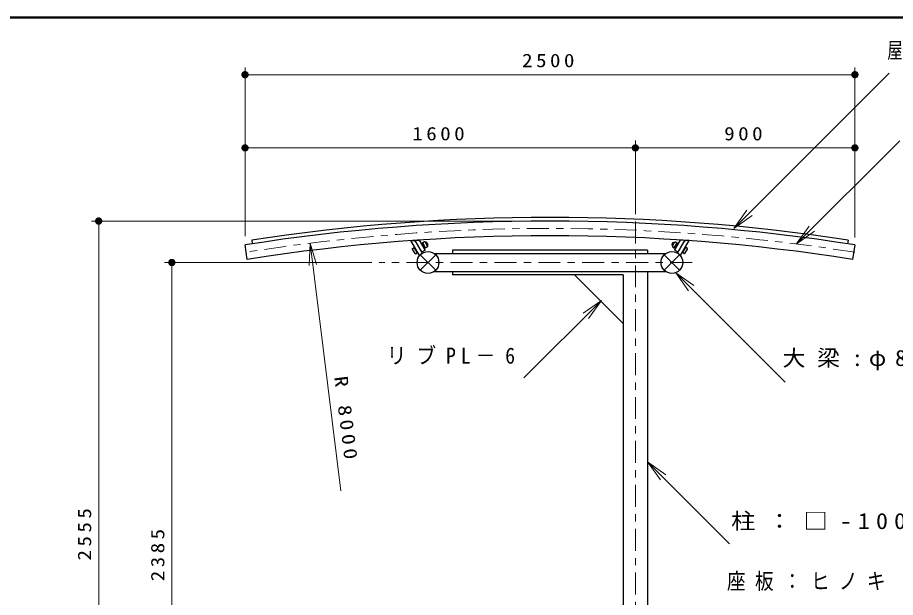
# Model space of a CAD drawing. Units: millimetres on the paper, scale 1:30. Extents: x -365 to 0, y 0 to 257.
# Drawn here: x -183.2 to -63.2, y 177.7 to 257 of the extents above; entities that cross this region are included whole.
import ezdxf

# ---------------------------------------------------------------- set-up
doc = ezdxf.new("R2010")
doc.units = ezdxf.units.MM
doc.linetypes.add('USER2', pattern=[6, 3, -1, 1, -1])
doc.layers.add('LY_1', color=7, linetype='Continuous', lineweight=25)
doc.layers.add('LY_2', color=7, linetype='Continuous', lineweight=13)
doc.styles.add('ＭＳ ゴシック', font='')
doc.styles.get('ＭＳ ゴシック').set_extended_font_data('MS Gothic')

# ---------------------------------------------------------------- blocks, each defined once
blk = doc.blocks.new('open_arrow')
at = {"color": 0, "linetype": 'Continuous', "lineweight": -2}
blk.add_lwpolyline([(7.5, 1.25), (0, 0), (7.5, -1.25)], dxfattribs=at)
blk = doc.blocks.new('filled_dot')
at = {"color": 0, "linetype": 'Continuous', "lineweight": -2, "const_width": 1.25}
blk.add_lwpolyline([(-0.625, 0, 1), (0.625, 0, 1)], format="xyb", close=True, dxfattribs=at)

msp = doc.modelspace()

# ---------------------------------------------------------------- linework, layer by layer
at = {"layer": 'LY_1', "lineweight": 13}
for p, q in [((-152.114, 227.129), (-152.114, 250.189)), ((-68.78, 226.926), (-68.78, 250.189)), ((-152.114, 249.189), (-68.78, 249.189)), ((-85.303, 228.185), (-64.09, 249.398)), ((-98.78, 230.135), (-98.78, 240.189)), ((-76.793, 226.028), (-62.651, 240.17)), ((-152.114, 239.189), (-98.78, 239.189)), ((-98.78, 239.189), (-68.78, 239.189)), ((-111.447, 229.189), (-173.114, 229.189)), ((-172.114, 144.025), (-172.114, 229.189)), ((-139.04, 192.325), (-143.233, 226.166)), ((-128.164, 224.575), (-126.064, 222.474)), ((-126.064, 224.575), (-128.164, 222.474)), ((-94.83, 224.575), (-92.73, 222.474)), ((-92.73, 224.575), (-94.83, 222.474)), ((-134.803, 223.524), (-163.114, 223.524)), ((-162.114, 144.025), (-162.114, 223.524)), ((-93.271, 222.13), (-78.318, 207.177)), ((-103.426, 218.347), (-114.032, 207.74)), ((-97.114, 196.283), (-85.903, 185.072))]:
    msp.add_line(p, q, dxfattribs=at)
at = {"layer": 'LY_1', "linetype": 'USER2', "lineweight": 13}
for p, q in [((-98.78, 229.135), (-98.78, 112.321)), ((-91.035, 223.524), (-133.803, 223.524))]:
    msp.add_line(p, q, dxfattribs=at)
at = {"layer": 'LY_1'}
for p, q in [((-151.802, 223.95), (-152.114, 225.926)), ((-151.198, 226.575), (-151.122, 226.08)), ((-129.456, 226.515), (-129.027, 226.541)), ((-128.272, 224.465), (-129.456, 226.514)), ((-129.217, 225.425), (-128.991, 225.556)), ((-129.027, 226.54), (-128.777, 226.406)), ((-128.939, 225.62), (-129.005, 225.581)), ((-128.572, 224.831), (-129.005, 225.581)), ((-128.86, 226.55), (-128.265, 226.586)), ((-127.86, 224.818), (-128.86, 226.55)), ((-127.499, 225.258), (-128.265, 226.586)), ((-128.015, 226.153), (-127.949, 226.191)), ((-127.515, 225.441), (-127.949, 226.191)), ((-127.829, 226.197), (-127.921, 226.144)), ((-127.587, 226.367), (-127.842, 226.219)), ((-127.438, 225.519), (-127.842, 226.219)), ((-127.717, 225.79), (-127.678, 225.936)), ((-127.694, 225.749), (-127.655, 225.895)), ((-127.52, 226.328), (-127.586, 226.367)), ((-127.451, 225.542), (-127.543, 225.488)), ((-127.183, 225.744), (-127.52, 226.328)), ((-127.307, 226.306), (-127.457, 226.219)), ((-127.182, 225.667), (-127.438, 225.519)), ((-127.095, 225.939), (-127.307, 226.306)), ((-127.095, 225.939), (-127.245, 225.853)), ((-127.182, 225.744), (-127.182, 225.667)), ((-93.799, 225.939), (-93.648, 225.853)), ((-93.798, 225.939), (-93.587, 226.306)), ((-93.711, 225.744), (-93.374, 226.328)), ((-93.711, 225.744), (-93.711, 225.667)), ((-93.711, 225.667), (-93.456, 225.519)), ((-93.587, 226.306), (-93.437, 226.219)), ((-93.456, 225.519), (-93.052, 226.219)), ((-93.443, 225.541), (-93.351, 225.488)), ((-93.395, 225.258), (-92.628, 226.586)), ((-93.378, 225.441), (-92.945, 226.191)), ((-93.374, 226.328), (-93.307, 226.367)), ((-93.307, 226.367), (-93.052, 226.219)), ((-93.2, 225.749), (-93.239, 225.895)), ((-93.177, 225.79), (-93.216, 225.936)), ((-93.065, 226.197), (-92.972, 226.144)), ((-93.033, 224.818), (-92.033, 226.55)), ((-92.878, 226.153), (-92.945, 226.191)), ((-92.033, 226.55), (-92.629, 226.586)), ((-92.621, 224.465), (-91.438, 226.514)), ((-92.322, 224.831), (-91.888, 225.581)), ((-91.867, 226.541), (-92.117, 226.406)), ((-91.955, 225.619), (-91.888, 225.581)), ((-91.676, 225.425), (-91.903, 225.556)), ((-91.438, 226.515), (-91.867, 226.54)), ((-69.696, 226.575), (-69.772, 226.081)), ((-68.78, 225.926), (-69.092, 223.95)), ((-129.217, 225.348), (-129.217, 225.425)), ((-128.88, 224.764), (-129.217, 225.348)), ((-128.88, 224.764), (-128.813, 224.725)), ((-128.813, 224.725), (-128.587, 224.856)), ((-128.506, 224.869), (-128.572, 224.831)), ((-128.005, 224.735), (-128.272, 224.465)), ((-127.86, 224.818), (-128.005, 224.735)), ((-127.915, 224.979), (-127.96, 224.991)), ((-127.511, 225.213), (-127.915, 224.979)), ((-127.582, 225.402), (-127.516, 225.441)), ((-127.511, 225.212), (-127.499, 225.258)), ((-126.312, 224.774), (-94.582, 224.774)), ((-97.114, 225.191), (-123.78, 225.191)), ((-123.78, 225.191), (-123.78, 224.774)), ((-97.114, 225.191), (-97.114, 224.774)), ((-93.383, 225.212), (-93.395, 225.258)), ((-93.383, 225.212), (-92.979, 224.979)), ((-93.312, 225.402), (-93.378, 225.441)), ((-93.033, 224.818), (-92.889, 224.735)), ((-92.979, 224.979), (-92.933, 224.992)), ((-92.889, 224.735), (-92.621, 224.465)), ((-92.388, 224.869), (-92.322, 224.831)), ((-92.081, 224.725), (-92.307, 224.856)), ((-92.014, 224.763), (-92.08, 224.725)), ((-92.014, 224.764), (-91.676, 225.348)), ((-91.676, 225.348), (-91.676, 225.425)), ((-126.312, 222.274), (-94.582, 222.274)), ((-123.78, 222.274), (-123.78, 221.858)), ((-97.114, 222.274), (-97.114, 156.986)), ((-100.447, 221.858), (-123.78, 221.858)), ((-107.114, 221.858), (-100.447, 215.191)), ((-100.447, 221.858), (-100.447, 156.636))]:
    msp.add_line(p, q, dxfattribs=at)
for centre in [(-127.114, 223.524), (-93.78, 223.524)]:
    msp.add_circle(centre, 1.485, dxfattribs=at)
for radius, start, end in [(267.667, 81.04459, 98.95541), (268.167, 81.25939, 98.74064), (265.667, 81.04459, 98.95541)]:
    msp.add_arc((-110.447, -38.478), radius, start, end, dxfattribs=at)
at = {"layer": 'LY_1', "linetype": 'USER2', "lineweight": 13}
msp.add_arc((-110.447, -38.478), 266.667, 81.01073, 98.98928, dxfattribs=at)
at = {"layer": 'LY_2', "lineweight": 50}
msp.add_line((0, 257), (-365, 257), dxfattribs=at)

# ---------------------------------------------------------------- block references
at = {"layer": 'LY_1', "lineweight": 13, "xscale": 0.4, "yscale": 0.4}
for p in [(-152.114, 249.189), (-152.114, 239.189)]:
    msp.add_blockref('filled_dot', p, dxfattribs=at)
for name, p, rotation in [('filled_dot', (-68.78, 249.189), 180), ('filled_dot', (-98.78, 239.189), 180), ('filled_dot', (-68.78, 239.189), 180), ('open_arrow', (-85.303, 228.185), 45), ('filled_dot', (-172.114, 229.189), 270), ('open_arrow', (-76.793, 226.028), 45), ('open_arrow', (-143.233, 226.166), 277.1), ('filled_dot', (-162.114, 223.524), 270), ('open_arrow', (-93.271, 222.13), 315), ('open_arrow', (-103.426, 218.347), 225), ('open_arrow', (-97.114, 196.283), 315)]:
    msp.add_blockref(name, p, dxfattribs=dict(at, rotation=rotation))

# ---------------------------------------------------------------- texts
at = {"layer": 'LY_1', "style": 'ＭＳ ゴシック'}
for s, insert, char_height, attachment_point in [('\\T1.58;\\W0.7;屋根：アルミ\u30003t', (-64.358, 252.398), 2.199, 4), ('\\T1.33;\\W1.15;2500', (-110.447, 250.189), 1.833, 8), ('\\T1.33;\\W1.15;1600', (-125.447, 240.189), 1.833, 8), ('\\T1.33;\\W1.15;900', (-83.78, 240.189), 1.833, 8), ('\\T1.5;\\W0.9;リブPL－6', (-132.753, 210.74), 2.199, 4), ('\\T1.5;\\W1.05;大梁:φ89.1X2.8', (-78.684, 210.177), 2.199, 4), ('\\T1.5;\\W1.1;柱：□-100X100X4.5', (-85.688, 188.072), 2.199, 4)]:
    msp.add_mtext(s, dxfattribs=dict(at, insert=insert, char_height=char_height, attachment_point=attachment_point))
at = {"layer": 'LY_1', "char_height": 1.833, "attachment_point": 8, "style": 'ＭＳ ゴシック'}
for s, insert, rotation in [('\\T1.33;\\W1.2;R\\~8000', (-139.226, 201.96), 277.062), ('\\T1.33;\\W1.15;2555', (-173.114, 186.607), 90), ('\\T1.33;\\W1.15;2385', (-163.114, 183.774), 90)]:
    msp.add_mtext(s, dxfattribs=dict(at, insert=insert, rotation=rotation))
at = {"layer": 'LY_1', "color": 1, "insert": (-86.263, 179.856), "char_height": 2.199, "attachment_point": 4, "style": 'ＭＳ ゴシック'}
msp.add_mtext('\\T1.5;\\W0.85;座板：ヒノキ\u300050X45', dxfattribs=at)

doc.saveas('drawing.dxf')
